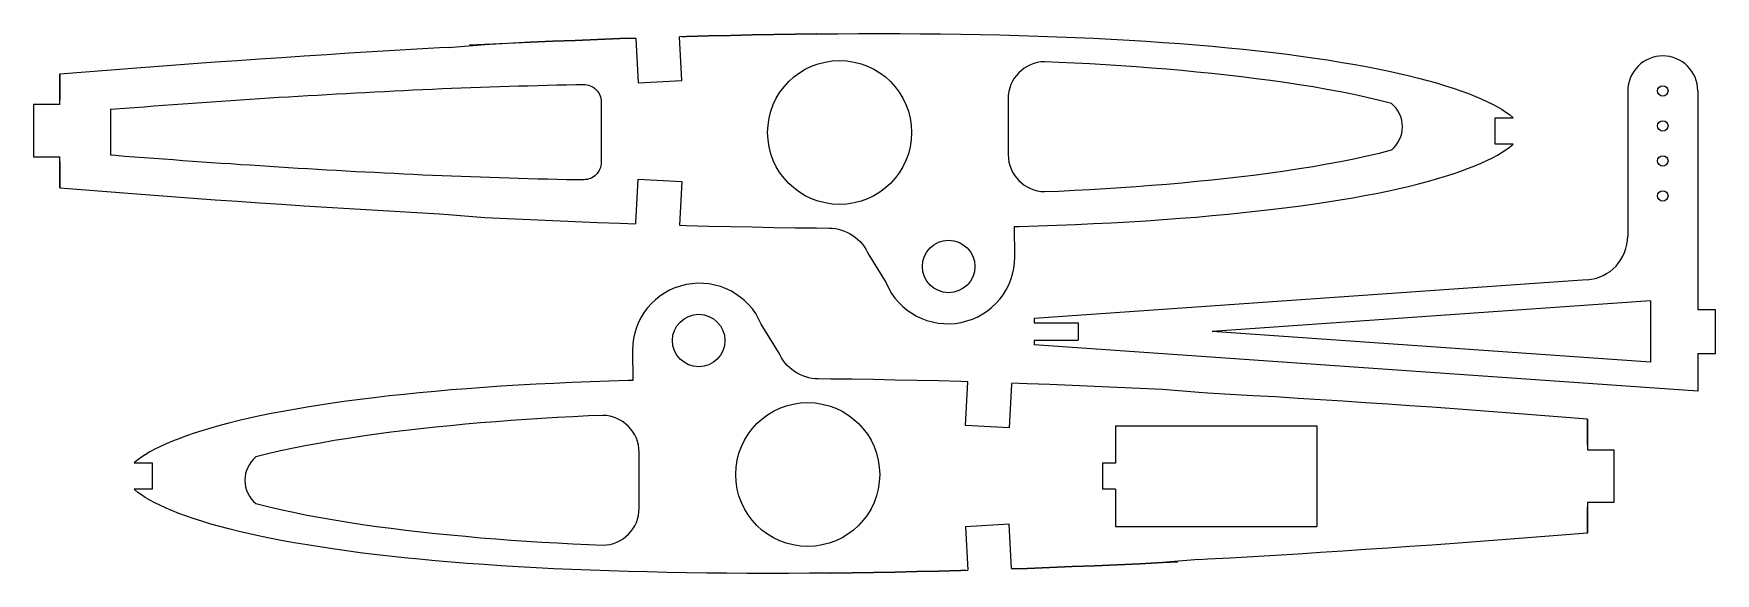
# Model space of a CAD drawing. Header units: millimetres. Extents: x 429 to 621, y 212 to 274.
import ezdxf

# ---------------------------------------------------------------- set-up
doc = ezdxf.new("R2010")
doc.units = ezdxf.units.MM
doc.layers.add('7', color=7, linetype='Continuous')
doc.layers.add('LAYER01', color=7, linetype='Continuous')

msp = doc.modelspace()

# ---------------------------------------------------------------- linework, layer by layer
at = {"color": 2}
for p, q in [((432.31, 269.43), (432.31, 266.43)), ((432.31, 265.91), (432.31, 269.39)), ((611.38, 267.46), (611.38, 250.86)), ((432.31, 265.91), (429.31, 265.91)), ((429.31, 265.91), (429.31, 259.91)), ((438.09, 265.41), (438.09, 260.11)), ((429.31, 259.91), (432.31, 259.91)), ((432.31, 256.38), (432.31, 259.91)), ((432.31, 259.37), (432.31, 256.38)), ((498.07, 252.39), (498.07, 252.33)), ((541.38, 248.49), (541.32, 251.96)), ((606.73, 245.87), (543.59, 241.46)), ((613.97, 243.46), (563.92, 239.96)), ((613.97, 243.46), (613.97, 236.46)), ((619.38, 233.16), (543.59, 238.46)), ((613.97, 236.46), (563.92, 239.96)), ((497.7, 237.84), (497.76, 234.37)), ((541.01, 233.95), (541.01, 234)), ((552.88, 229.18), (552.88, 224.93)), ((552.88, 229.18), (575.88, 229.18)), ((575.88, 229.18), (575.88, 217.68)), ((606.77, 226.96), (606.77, 229.95)), ((606.77, 229.95), (606.77, 226.43)), ((552.88, 224.93), (551.38, 224.93)), ((551.38, 224.93), (551.38, 221.93)), ((606.77, 226.43), (609.77, 226.43)), ((609.77, 226.43), (609.77, 220.43)), ((552.88, 221.93), (551.38, 221.93)), ((552.88, 221.93), (552.88, 217.68)), ((609.77, 220.43), (606.77, 220.43)), ((606.77, 220.43), (606.77, 216.94)), ((606.77, 216.9), (606.77, 219.9)), ((552.88, 217.68), (575.88, 217.68))]:
    msp.add_line(p, q, dxfattribs=at)
at = {"color": 40, "true_color": 0xf8d731}
for p, q in [((543.59, 241.46), (543.59, 240.96)), ((543.59, 240.96), (548.59, 240.96)), ((543.59, 238.96), (543.59, 238.46)), ((543.59, 238.96), (548.59, 238.96))]:
    msp.add_line(p, q, dxfattribs=at)
at = {"color": 2}
for centre, radius in [((521.36, 262.71), 8.22), ((615.38, 267.46), 0.6), ((615.38, 263.46), 0.6), ((615.38, 259.46), 0.6), ((615.38, 255.46), 0.6), ((533.81, 247.4), 3), ((505.27, 238.93), 3), ((517.72, 223.62), 8.22)]:
    msp.add_circle(centre, radius, dxfattribs=at)
for centre, radius, start, end in [((615.38, 267.46), 4, 359.9968, 179.9968), ((582.16, 263.37), 3.48, 309.9525, 50.0475), ((606.38, 250.86), 5, 273.9968, 359.9968), ((533.72, 248.51), 7.66, 203.0642, 359.8726), ((505.36, 237.82), 7.66, 23.0642, 179.8726), ((456.92, 222.96), 3.48, 129.9525, 230.0475)]:
    msp.add_arc(centre, radius, start, end, dxfattribs=at)
at = {"layer": '7', "color": 2, "linetype": 'Continuous'}
for points in [[(476.69, 272.42), (480.85, 272.78), (483.43, 272.91), (486.01, 273.02), (488.59, 273.14), (491.16, 273.24), (493.72, 273.34), (496.27, 273.44), (498.07, 273.5)], [(498.07, 273.5), (496.27, 273.44), (493.72, 273.34), (491.16, 273.24), (488.59, 273.14), (486.01, 273.02), (483.43, 272.9), (480.85, 272.78), (479.09, 272.69)], [(498.07, 273.44), (498.34, 268.4), (503.34, 268.67), (503.07, 273.66)], [(518.76, 273.97), (518.72, 273.97), (516.29, 273.94), (513.86, 273.91), (511.37, 273.86), (508.89, 273.81), (506.4, 273.75), (503.88, 273.68), (503.07, 273.66)], [(503.33, 273.67), (503.88, 273.68), (506.4, 273.75), (508.89, 273.81), (511.37, 273.86), (513.86, 273.91), (516.29, 273.95), (518.72, 273.97), (521.16, 274), (523.53, 274.01), (525.91, 274.01), (528.28, 274.01), (530.59, 274), (532.89, 273.97), (535.2, 273.94), (537.43, 273.9), (539.65, 273.86), (541.88, 273.8), (544.02, 273.73), (546.16, 273.66), (548.3, 273.57), (550.34, 273.48), (552.39, 273.38), (554.43, 273.26), (556.37, 273.14), (558.31, 273.01), (560.25, 272.87), (562.08, 272.72), (563.91, 272.56), (565.74, 272.39), (567.45, 272.22), (569.16, 272.04), (570.88, 271.84), (572.46, 271.65), (574.05, 271.44), (575.63, 271.22), (577.09, 271), (578.54, 270.76), (579.99, 270.52), (581.31, 270.28), (582.63, 270.02), (583.94, 269.75), (585.12, 269.49), (586.3, 269.22), (587.47, 268.93), (588.5, 268.66), (589.53, 268.37), (590.55, 268.06), (591.44, 267.78), (592.31, 267.48), (593.18, 267.15), (593.91, 266.86), (594.63, 266.55), (595.35, 266.22), (595.92, 265.94), (596.49, 265.64), (597.04, 265.32), (597.46, 265.04), (597.87, 264.75), (598.25, 264.43), (598.3, 264.39)], [(476.69, 272.42), (475.68, 272.37), (473.09, 272.22), (470.51, 272.07), (467.93, 271.91), (465.36, 271.76), (462.78, 271.6), (460.22, 271.43), (457.67, 271.26), (455.11, 271.09), (452.59, 270.91), (450.06, 270.74), (447.54, 270.55), (445.05, 270.37), (442.57, 270.19), (440.09, 270), (437.65, 269.81), (435.22, 269.62), (432.78, 269.43), (432.31, 269.39)], [(584.4, 266.04), (583.02, 266.38), (581.56, 266.72), (580.09, 267.04), (578.56, 267.34), (577.02, 267.63), (575.44, 267.91), (573.86, 268.16), (572.23, 268.41), (570.59, 268.64), (568.94, 268.86), (567.27, 269.07), (565.58, 269.26), (563.89, 269.44), (562.17, 269.62), (560.46, 269.78), (558.73, 269.93), (556.99, 270.07), (555.24, 270.2), (553.49, 270.32), (551.73, 270.43), (549.95, 270.54), (548.18, 270.63), (546.4, 270.72), (544.77, 270.8)], [(598.28, 261.37), (596.23, 261.39), (596.23, 264.39), (598.3, 264.39)], [(541.32, 251.96), (541.88, 251.98), (544.02, 252.04), (546.16, 252.12), (548.3, 252.2), (550.34, 252.3), (552.39, 252.4), (554.43, 252.51), (556.37, 252.63), (558.31, 252.76), (560.25, 252.91), (562.08, 253.05), (563.91, 253.21), (565.74, 253.38), (567.45, 253.55), (569.16, 253.74), (570.88, 253.93), (572.46, 254.13), (574.05, 254.34), (575.63, 254.56), (577.09, 254.78), (578.54, 255.01), (579.99, 255.26), (581.31, 255.5), (582.63, 255.75), (583.94, 256.02), (585.12, 256.28), (586.3, 256.55), (587.47, 256.85), (588.5, 257.12), (589.53, 257.41), (590.55, 257.71), (591.44, 258), (592.31, 258.3), (593.18, 258.62), (593.91, 258.91), (594.63, 259.22), (595.35, 259.55), (595.92, 259.83), (596.49, 260.13), (597.04, 260.46), (597.46, 260.73), (597.87, 261.03), (598.25, 261.35), (598.28, 261.37)], [(544.77, 255.95), (546.4, 256.02), (548.18, 256.11), (549.95, 256.21), (551.73, 256.31), (553.49, 256.42), (555.24, 256.55), (556.99, 256.68), (558.73, 256.82), (560.46, 256.97), (562.17, 257.13), (563.89, 257.3), (565.58, 257.48), (567.27, 257.68), (568.94, 257.88), (570.59, 258.1), (572.23, 258.33), (573.86, 258.58), (575.44, 258.84), (577.02, 259.11), (578.56, 259.4), (580.09, 259.71), (581.56, 260.03), (583.02, 260.36), (584.4, 260.71)], [(432.31, 256.38), (432.78, 256.34), (435.22, 256.15), (437.65, 255.96), (440.09, 255.77), (442.57, 255.58), (445.05, 255.4), (447.54, 255.22), (450.06, 255.03), (452.59, 254.86), (455.11, 254.68), (457.67, 254.51), (460.22, 254.34), (462.78, 254.17), (465.36, 254.01), (467.93, 253.86), (470.51, 253.7), (473.09, 253.55), (475.68, 253.4), (476.69, 253.35)], [(498.07, 252.39), (498.07, 252.39), (498.34, 257.38), (503.33, 257.11), (503.06, 252.12)], [(476.69, 253.35), (480.85, 252.99), (483.43, 252.87), (486.01, 252.75), (488.59, 252.64), (491.16, 252.53), (493.72, 252.43), (496.27, 252.34), (498.07, 252.27)], [(503.06, 252.12), (503.88, 252.09), (506.4, 252.02), (508.89, 251.96), (511.37, 251.91), (513.86, 251.87), (516.29, 251.83), (518.72, 251.8), (520.16, 251.79)], [(497.76, 234.37), (497.2, 234.35), (495.06, 234.29), (492.92, 234.21), (490.78, 234.13), (488.73, 234.03), (486.69, 233.93), (484.65, 233.82), (482.7, 233.7), (480.76, 233.57), (478.82, 233.43), (476.99, 233.28), (475.17, 233.12), (473.34, 232.95), (471.62, 232.78), (469.91, 232.6), (468.2, 232.4), (466.61, 232.2), (465.03, 232), (463.45, 231.77), (461.99, 231.55), (460.54, 231.32), (459.08, 231.07), (457.76, 230.83), (456.45, 230.58), (455.13, 230.31), (453.95, 230.05), (452.78, 229.78), (451.61, 229.49), (450.58, 229.21), (449.55, 228.93), (448.53, 228.62), (447.64, 228.34), (446.77, 228.03), (445.9, 227.71), (445.17, 227.42), (444.45, 227.11), (443.73, 226.78), (443.16, 226.5), (442.59, 226.2), (442.04, 225.88), (441.62, 225.6), (441.21, 225.3), (440.82, 224.98), (440.8, 224.96)], [(536.01, 234.22), (535.2, 234.24), (532.67, 234.31), (530.19, 234.37), (527.7, 234.42), (525.22, 234.47), (522.79, 234.5), (520.35, 234.53), (518.91, 234.54)], [(541.01, 233.95), (541.01, 233.95), (540.74, 228.95), (535.74, 229.22), (536.01, 234.22)], [(562.39, 232.98), (558.23, 233.34), (555.64, 233.46), (553.07, 233.58), (550.49, 233.69), (547.91, 233.8), (545.36, 233.9), (542.8, 234), (541.01, 234.06)], [(606.77, 229.95), (606.29, 229.99), (603.86, 230.18), (601.43, 230.37), (598.99, 230.56), (596.51, 230.75), (594.02, 230.94), (591.54, 231.12), (589.01, 231.3), (586.49, 231.48), (583.96, 231.65), (581.41, 231.82), (578.85, 231.99), (576.3, 232.16), (573.72, 232.32), (571.14, 232.48), (568.57, 232.63), (565.98, 232.78), (563.4, 232.93), (562.39, 232.98)], [(494.31, 230.38), (492.67, 230.31), (490.89, 230.22), (489.12, 230.12), (487.35, 230.02), (485.59, 229.91), (483.84, 229.79), (482.09, 229.65), (480.35, 229.52), (478.62, 229.36), (476.91, 229.2), (475.19, 229.03), (473.49, 228.85), (471.81, 228.65), (470.14, 228.45), (468.48, 228.23), (466.85, 228), (465.22, 227.75), (463.64, 227.49), (462.06, 227.22), (460.51, 226.93), (458.99, 226.62), (457.52, 226.31), (456.06, 225.97), (454.68, 225.63)], [(440.8, 224.96), (442.85, 224.94), (442.85, 221.94), (440.78, 221.94)], [(535.75, 212.67), (535.2, 212.65), (532.67, 212.58), (530.19, 212.52), (527.7, 212.47), (525.22, 212.42), (522.79, 212.39), (520.35, 212.36), (517.92, 212.34), (515.54, 212.32), (513.17, 212.32), (510.79, 212.32), (508.49, 212.34), (506.18, 212.36), (503.88, 212.39), (501.65, 212.43), (499.43, 212.48), (497.2, 212.53), (495.06, 212.6), (492.92, 212.68), (490.78, 212.76), (488.73, 212.85), (486.69, 212.96), (484.65, 213.07), (482.7, 213.19), (480.76, 213.32), (478.82, 213.46), (476.99, 213.61), (475.17, 213.77), (473.34, 213.94), (471.62, 214.11), (469.91, 214.29), (468.2, 214.49), (466.61, 214.68), (465.03, 214.89), (463.45, 215.12), (461.99, 215.34), (460.54, 215.57), (459.08, 215.82), (457.76, 216.06), (456.45, 216.31), (455.13, 216.58), (453.95, 216.84), (452.78, 217.11), (451.61, 217.4), (450.58, 217.67), (449.55, 217.96), (448.53, 218.27), (447.64, 218.55), (446.77, 218.86), (445.9, 219.18), (445.17, 219.47), (444.45, 219.78), (443.73, 220.11), (443.16, 220.39), (442.59, 220.69), (442.04, 221.01), (441.62, 221.29), (441.21, 221.58), (440.82, 221.9), (440.78, 221.94)], [(454.68, 220.29), (456.06, 219.95), (457.52, 219.61), (458.99, 219.3), (460.51, 218.99), (462.06, 218.7), (463.64, 218.43), (465.22, 218.17), (466.85, 217.92), (468.48, 217.69), (470.14, 217.47), (471.81, 217.26), (473.49, 217.07), (475.19, 216.89), (476.91, 216.72), (478.62, 216.56), (480.35, 216.4), (482.09, 216.27), (483.84, 216.13), (485.59, 216.01), (487.35, 215.9), (489.12, 215.8), (490.89, 215.7), (492.67, 215.61), (494.31, 215.54)], [(541.01, 212.89), (540.73, 217.93), (535.74, 217.66), (536.01, 212.67)], [(562.39, 213.91), (563.4, 213.97), (565.98, 214.11), (568.57, 214.26), (571.14, 214.42), (573.72, 214.57), (576.3, 214.73), (578.85, 214.9), (581.41, 215.07), (583.96, 215.24), (586.49, 215.42), (589.01, 215.6), (591.54, 215.78), (594.02, 215.96), (596.51, 216.14), (598.99, 216.33), (601.43, 216.52), (603.86, 216.71), (606.29, 216.9), (606.77, 216.94)], [(562.39, 213.91), (558.23, 213.55), (555.64, 213.43), (553.07, 213.31), (550.49, 213.2), (547.91, 213.09), (545.36, 212.99), (542.8, 212.89), (541.01, 212.83)], [(541.01, 212.83), (542.8, 212.89), (545.36, 212.99), (547.91, 213.09), (550.49, 213.2), (553.07, 213.31), (555.64, 213.43), (558.23, 213.55), (559.99, 213.64)], [(520.32, 212.36), (520.35, 212.36), (522.79, 212.39), (525.22, 212.42), (527.7, 212.47), (530.19, 212.52), (532.67, 212.58), (535.2, 212.65), (536.01, 212.67)]]:
    msp.add_lwpolyline(points, dxfattribs=at)
for points in [[(544.77, 270.8, 0.409078), (540.61, 266.56), (540.61, 260.18, 0.409078), (544.77, 255.95)], [(438.09, 265.36), (438.64, 265.41), (439.74, 265.49), (440.84, 265.57), (441.94, 265.66), (443.04, 265.74), (444.14, 265.82), (445.24, 265.9), (446.34, 265.98), (447.44, 266.06), (448.54, 266.14), (449.64, 266.22), (450.74, 266.29), (451.84, 266.37), (452.93, 266.44), (454.03, 266.51), (455.13, 266.59), (456.23, 266.66), (457.32, 266.73), (458.42, 266.79), (459.52, 266.86), (460.62, 266.93), (461.72, 266.99), (462.81, 267.06), (463.91, 267.12), (465, 267.18), (466.1, 267.24), (467.19, 267.3), (468.29, 267.36), (469.39, 267.41), (470.48, 267.47), (471.58, 267.52), (472.67, 267.57), (473.77, 267.62), (474.86, 267.67), (475.96, 267.72), (477.05, 267.76), (478.15, 267.8), (479.24, 267.85), (480.33, 267.89), (481.42, 267.92), (482.52, 267.96), (483.61, 268), (484.7, 268.03), (485.79, 268.06), (486.88, 268.09), (487.98, 268.12), (489.06, 268.14), (490.15, 268.17), (491.24, 268.19), (492.09, 268.2, -0.419355), (494.13, 266.2), (494.13, 259.31, -0.414214), (492.13, 257.31), (490.15, 257.31), (489.06, 257.33), (487.98, 257.36), (486.88, 257.38), (485.79, 257.41), (484.7, 257.44), (483.61, 257.48), (482.52, 257.51), (481.42, 257.55), (480.33, 257.59), (479.24, 257.63), (478.15, 257.67), (477.05, 257.71), (475.96, 257.76), (474.86, 257.81), (473.77, 257.85), (472.67, 257.9), (471.58, 257.95), (470.48, 258.01), (469.39, 258.06), (468.29, 258.12), (467.19, 258.17), (466.1, 258.23), (465, 258.29), (463.91, 258.35), (462.81, 258.41), (461.72, 258.48), (460.62, 258.54), (459.52, 258.61), (458.42, 258.68), (457.32, 258.75), (456.23, 258.82), (455.13, 258.89), (454.03, 258.96), (452.93, 259.03), (451.84, 259.11), (450.74, 259.18), (449.64, 259.26), (448.54, 259.33), (447.44, 259.41), (446.34, 259.49), (445.24, 259.57), (444.14, 259.65), (443.04, 259.73), (441.94, 259.82), (440.84, 259.9), (439.74, 259.98), (438.64, 260.07), (438.09, 260.11)], [(520.16, 251.79, -0.296999), (524.68, 248.73), (526.67, 245.51)], [(518.92, 234.54, -0.296999), (514.4, 237.6), (512.41, 240.82)], [(494.31, 215.54, 0.409078), (498.47, 219.77), (498.47, 226.15, 0.409078), (494.31, 230.38)]]:
    msp.add_lwpolyline(points, format="xyb", dxfattribs=at)
at = {"layer": 'LAYER01', "color": 2, "linetype": 'Continuous'}
for p, q in [((619.38, 267.46), (619.38, 242.46)), ((621.38, 242.46), (619.38, 242.46)), ((621.38, 237.46), (621.38, 242.46)), ((619.38, 237.46), (621.38, 237.46)), ((619.38, 237.46), (619.38, 233.16))]:
    msp.add_line(p, q, dxfattribs=at)
at = {"layer": 'LAYER01'}
msp.add_line((548.59, 240.96), (548.59, 238.96), dxfattribs=at)

doc.saveas('drawing.dxf')
